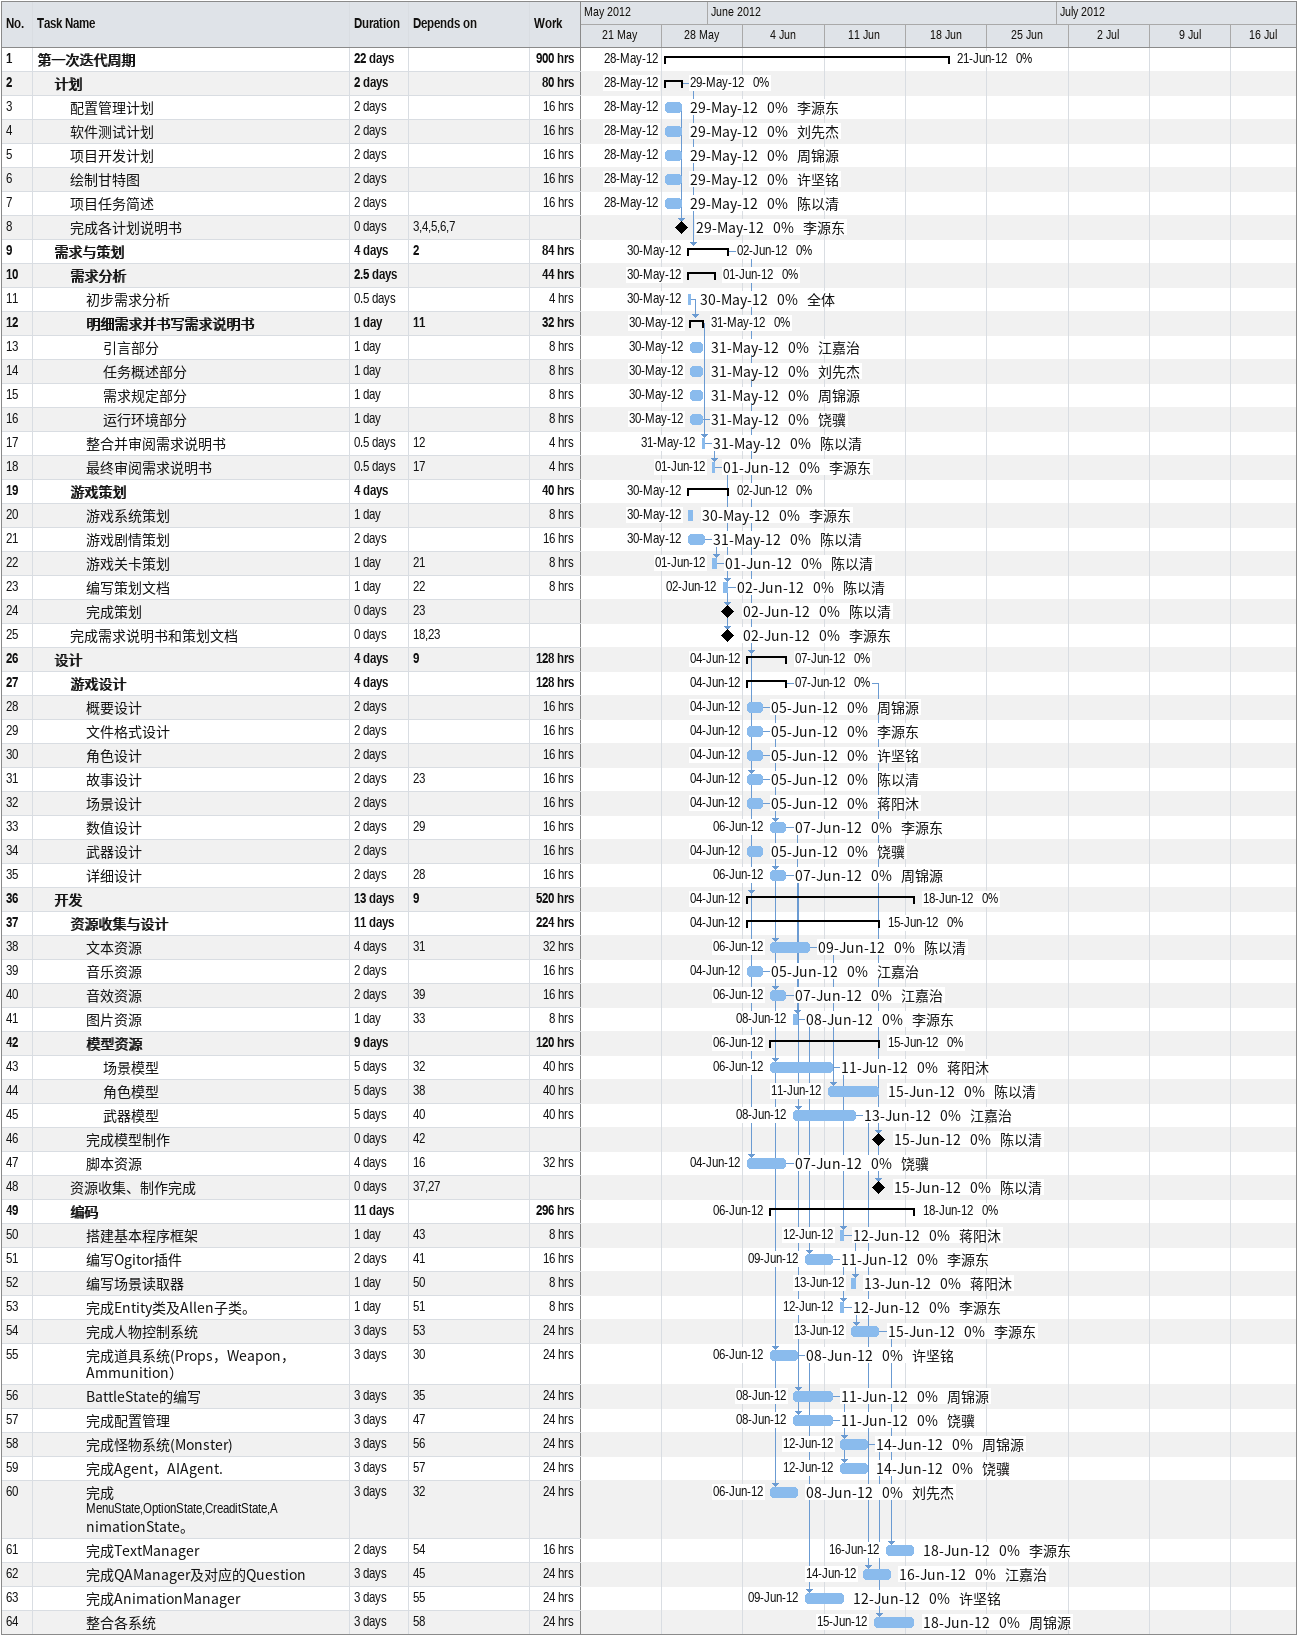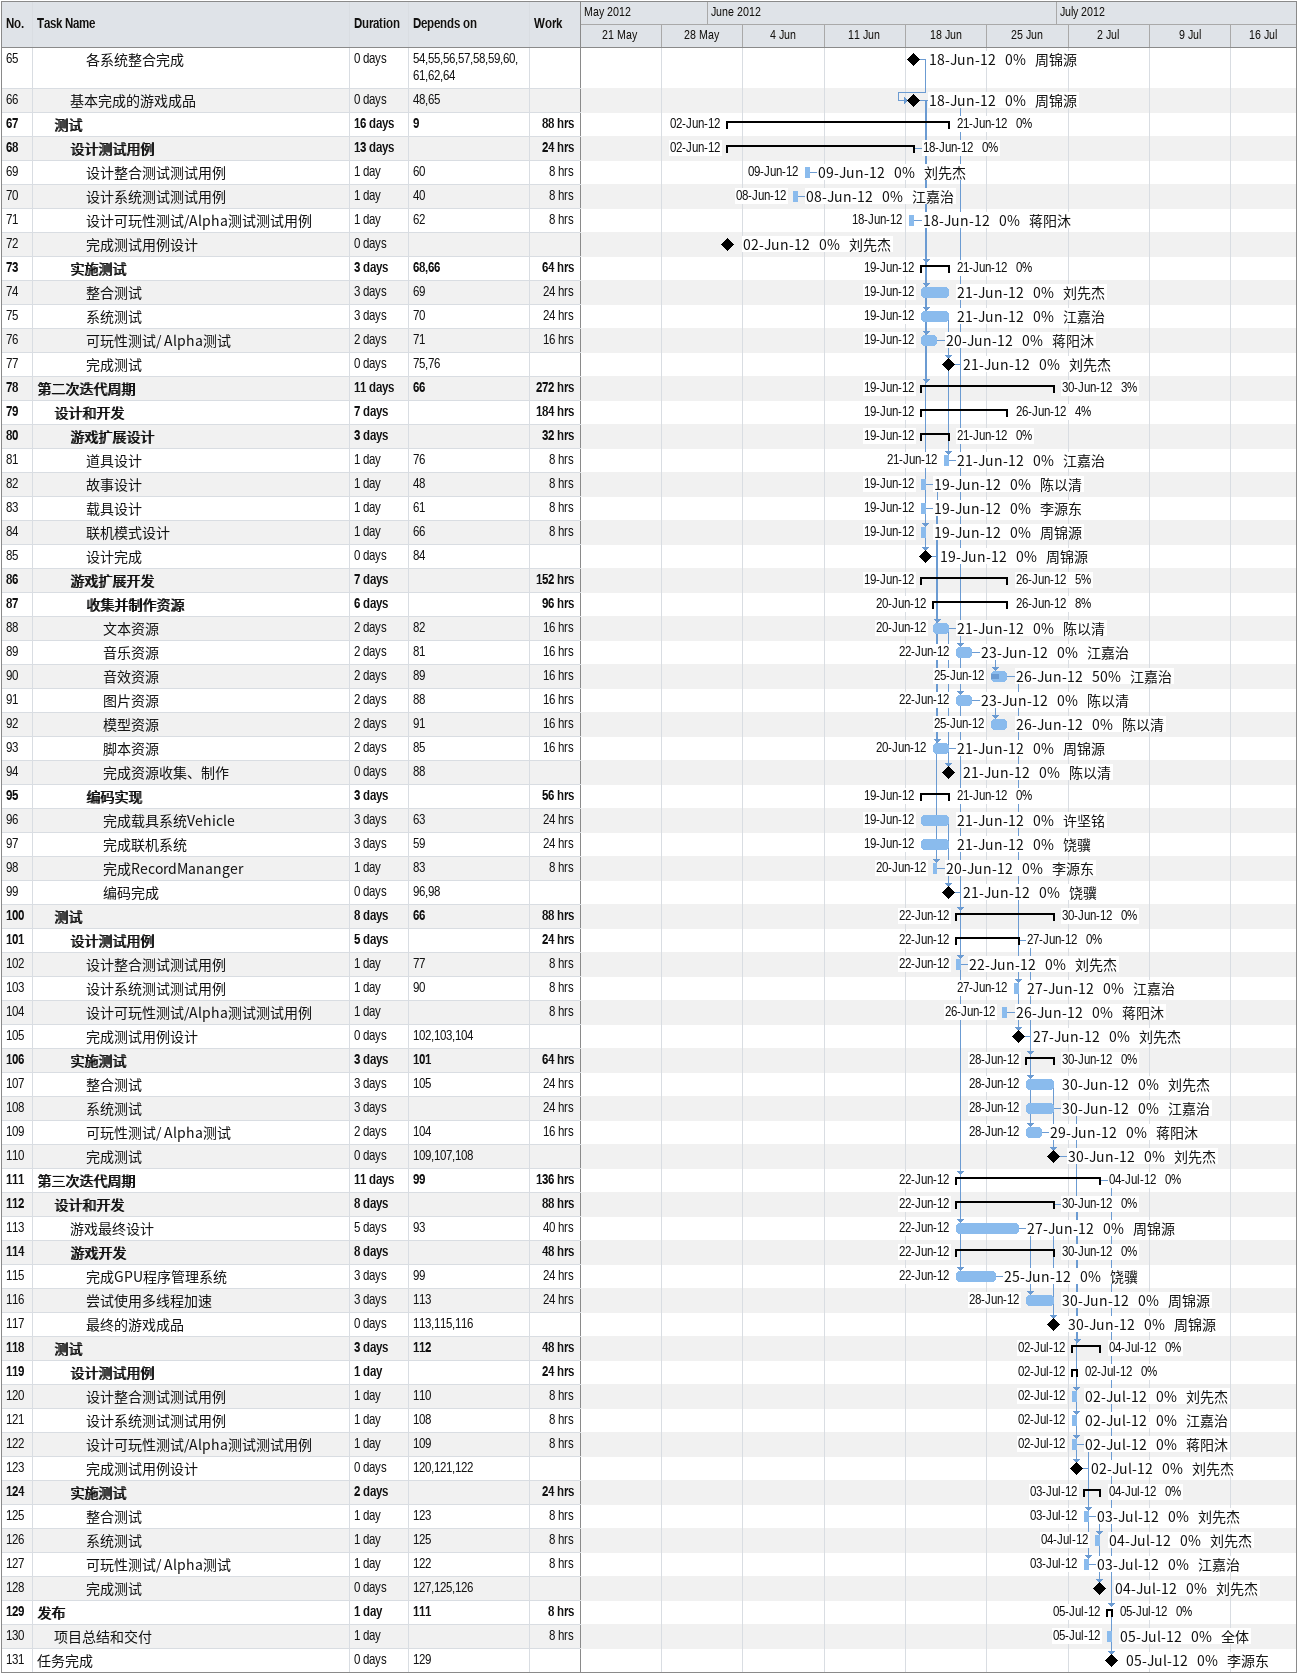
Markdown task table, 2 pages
| ID | Level | Task | Duration | Start | Finish | Predecessors | Resources | % complete | Work (h) |
|---|---|---|---|---|---|---|---|---|---|
| 1 | 1 | **第一次迭代周期** | 22d | 2012-05-28 | 2012-06-21 |  |  | 0 | 900 |
| 2 | 2 | **计划** | 2d | 2012-05-28 | 2012-05-29 |  |  | 0 | 80 |
| 3 | 3 | 配置管理计划 | 2d | 2012-05-28 | 2012-05-29 |  | 李源东 | 0 | 16 |
| 4 | 3 | 软件测试计划 | 2d | 2012-05-28 | 2012-05-29 |  | 刘先杰 | 0 | 16 |
| 5 | 3 | 项目开发计划 | 2d | 2012-05-28 | 2012-05-29 |  | 周锦源 | 0 | 16 |
| 6 | 3 | 绘制甘特图 | 2d | 2012-05-28 | 2012-05-29 |  | 许坚铭 | 0 | 16 |
| 7 | 3 | 项目任务简述 | 2d | 2012-05-28 | 2012-05-29 |  | 陈以清 | 0 | 16 |
| 8 | 3 | 完成各计划说明书 | 0d | 2012-05-29 | 2012-05-29 | 3, 4, 5, 6, 7 | 李源东 | 0 |  |
| 9 | 2 | **需求与策划** | 4d | 2012-05-30 | 2012-06-02 | 2 |  | 0 | 84 |
| 10 | 3 | **需求分析** | 2.5d | 2012-05-30 | 2012-06-01 |  |  | 0 | 44 |
| 11 | 4 | 初步需求分析 | 0.5d | 2012-05-30 | 2012-05-30 |  | 全体 | 0 | 4 |
| 12 | 4 | **明细需求并书写需求说明书** | 1d | 2012-05-30 | 2012-05-31 | 11 |  | 0 | 32 |
| 13 | 5 | 引言部分 | 1d | 2012-05-30 | 2012-05-31 |  | 江嘉治 | 0 | 8 |
| 14 | 5 | 任务概述部分 | 1d | 2012-05-30 | 2012-05-31 |  | 刘先杰 | 0 | 8 |
| 15 | 5 | 需求规定部分 | 1d | 2012-05-30 | 2012-05-31 |  | 周锦源 | 0 | 8 |
| 16 | 5 | 运行环境部分 | 1d | 2012-05-30 | 2012-05-31 |  | 饶骥 | 0 | 8 |
| 17 | 4 | 整合并审阅需求说明书 | 0.5d | 2012-05-31 | 2012-05-31 | 12 | 陈以清 | 0 | 4 |
| 18 | 4 | 最终审阅需求说明书 | 0.5d | 2012-06-01 | 2012-06-01 | 17 | 李源东 | 0 | 4 |
| 19 | 3 | **游戏策划** | 4d | 2012-05-30 | 2012-06-02 |  |  | 0 | 40 |
| 20 | 4 | 游戏系统策划 | 1d | 2012-05-30 | 2012-05-30 |  | 李源东 | 0 | 8 |
| 21 | 4 | 游戏剧情策划 | 2d | 2012-05-30 | 2012-05-31 |  | 陈以清 | 0 | 16 |
| 22 | 4 | 游戏关卡策划 | 1d | 2012-06-01 | 2012-06-01 | 21 | 陈以清 | 0 | 8 |
| 23 | 4 | 编写策划文档 | 1d | 2012-06-02 | 2012-06-02 | 22 | 陈以清 | 0 | 8 |
| 24 | 4 | 完成策划 | 0d | 2012-06-02 | 2012-06-02 | 23 | 陈以清 | 0 |  |
| 25 | 3 | 完成需求说明书和策划文档 | 0d | 2012-06-02 | 2012-06-02 | 18, 23 | 李源东 | 0 |  |
| 26 | 2 | **设计** | 4d | 2012-06-04 | 2012-06-07 | 9 |  | 0 | 128 |
| 27 | 3 | **游戏设计** | 4d | 2012-06-04 | 2012-06-07 |  |  | 0 | 128 |
| 28 | 4 | 概要设计 | 2d | 2012-06-04 | 2012-06-05 |  | 周锦源 | 0 | 16 |
| 29 | 4 | 文件格式设计 | 2d | 2012-06-04 | 2012-06-05 |  | 李源东 | 0 | 16 |
| 30 | 4 | 角色设计 | 2d | 2012-06-04 | 2012-06-05 |  | 许坚铭 | 0 | 16 |
| 31 | 4 | 故事设计 | 2d | 2012-06-04 | 2012-06-05 | 23 | 陈以清 | 0 | 16 |
| 32 | 4 | 场景设计 | 2d | 2012-06-04 | 2012-06-05 |  | 蒋阳沐 | 0 | 16 |
| 33 | 4 | 数值设计 | 2d | 2012-06-06 | 2012-06-07 | 29 | 李源东 | 0 | 16 |
| 34 | 4 | 武器设计 | 2d | 2012-06-04 | 2012-06-05 |  | 饶骥 | 0 | 16 |
| 35 | 4 | 详细设计 | 2d | 2012-06-06 | 2012-06-07 | 28 | 周锦源 | 0 | 16 |
| 36 | 2 | **开发** | 13d | 2012-06-04 | 2012-06-18 | 9 |  | 0 | 520 |
| 37 | 3 | **资源收集与设计** | 11d | 2012-06-04 | 2012-06-15 |  |  | 0 | 224 |
| 38 | 4 | 文本资源 | 4d | 2012-06-06 | 2012-06-09 | 31 | 陈以清 | 0 | 32 |
| 39 | 4 | 音乐资源 | 2d | 2012-06-04 | 2012-06-05 |  | 江嘉治 | 0 | 16 |
| 40 | 4 | 音效资源 | 2d | 2012-06-06 | 2012-06-07 | 39 | 江嘉治 | 0 | 16 |
| 41 | 4 | 图片资源 | 1d | 2012-06-08 | 2012-06-08 | 33 | 李源东 | 0 | 8 |
| 42 | 4 | **模型资源** | 9d | 2012-06-06 | 2012-06-15 |  |  | 0 | 120 |
| 43 | 5 | 场景模型 | 5d | 2012-06-06 | 2012-06-11 | 32 | 蒋阳沐 | 0 | 40 |
| 44 | 5 | 角色模型 | 5d | 2012-06-11 | 2012-06-15 | 38 | 陈以清 | 0 | 40 |
| 45 | 5 | 武器模型 | 5d | 2012-06-08 | 2012-06-13 | 40 | 江嘉治 | 0 | 40 |
| 46 | 4 | 完成模型制作 | 0d | 2012-06-15 | 2012-06-15 | 42 | 陈以清 | 0 |  |
| 47 | 4 | 脚本资源 | 4d | 2012-06-04 | 2012-06-07 | 16 | 饶骥 | 0 | 32 |
| 48 | 3 | 资源收集、制作完成 | 0d | 2012-06-15 | 2012-06-15 | 37, 27 | 陈以清 | 0 |  |
| 49 | 3 | **编码** | 11d | 2012-06-06 | 2012-06-18 |  |  | 0 | 296 |
| 50 | 4 | 搭建基本程序框架 | 1d | 2012-06-12 | 2012-06-12 | 43 | 蒋阳沐 | 0 | 8 |
| 51 | 4 | 编写Ogitor插件 | 2d | 2012-06-09 | 2012-06-11 | 41 | 李源东 | 0 | 16 |
| 52 | 4 | 编写场景读取器 | 1d | 2012-06-13 | 2012-06-13 | 50 | 蒋阳沐 | 0 | 8 |
| 53 | 4 | 完成Entity类及Allen子类。 | 1d | 2012-06-12 | 2012-06-12 | 51 | 李源东 | 0 | 8 |
| 54 | 4 | 完成人物控制系统 | 3d | 2012-06-13 | 2012-06-15 | 53 | 李源东 | 0 | 24 |
| 55 | 4 | 完成道具系统(Props，Weapon，Ammunition） | 3d | 2012-06-06 | 2012-06-08 | 30 | 许坚铭 | 0 | 24 |
| 56 | 4 | BattleState的编写 | 3d | 2012-06-08 | 2012-06-11 | 35 | 周锦源 | 0 | 24 |
| 57 | 4 | 完成配置管理 | 3d | 2012-06-08 | 2012-06-11 | 47 | 饶骥 | 0 | 24 |
| 58 | 4 | 完成怪物系统(Monster) | 3d | 2012-06-12 | 2012-06-14 | 56 | 周锦源 | 0 | 24 |
| 59 | 4 | 完成Agent，AIAgent. | 3d | 2012-06-12 | 2012-06-14 | 57 | 饶骥 | 0 | 24 |
| 60 | 4 | 完成MenuState,OptionState,CreaditState,AnimationState。 | 3d | 2012-06-06 | 2012-06-08 | 32 | 刘先杰 | 0 | 24 |
| 61 | 4 | 完成TextManager | 2d | 2012-06-16 | 2012-06-18 | 54 | 李源东 | 0 | 16 |
| 62 | 4 | 完成QAManager及对应的Question | 3d | 2012-06-14 | 2012-06-16 | 45 | 江嘉治 | 0 | 24 |
| 63 | 4 | 完成AnimationManager | 3d | 2012-06-09 | 2012-06-12 | 55 | 许坚铭 | 0 | 24 |
| 64 | 4 | 整合各系统 | 3d | 2012-06-15 | 2012-06-18 | 58 | 周锦源 | 0 | 24 |
| 65 | 4 | 各系统整合完成 | 0d | 2012-06-18 | 2012-06-18 | 54, 55, 56, 57, 58, 59, 60, 61, 62, 64 | 周锦源 | 0 |  |
| 66 | 3 | 基本完成的游戏成品 | 0d | 2012-06-18 | 2012-06-18 | 48, 65 | 周锦源 | 0 |  |
| 67 | 2 | **测试** | 16d | 2012-06-02 | 2012-06-21 | 9 |  | 0 | 88 |
| 68 | 3 | **设计测试用例** | 13d | 2012-06-02 | 2012-06-18 |  |  | 0 | 24 |
| 69 | 4 | 设计整合测试测试用例 | 1d | 2012-06-09 | 2012-06-09 | 60 | 刘先杰 | 0 | 8 |
| 70 | 4 | 设计系统测试测试用例 | 1d | 2012-06-08 | 2012-06-08 | 40 | 江嘉治 | 0 | 8 |
| 71 | 4 | 设计可玩性测试/Alpha测试测试用例 | 1d | 2012-06-18 | 2012-06-18 | 62 | 蒋阳沐 | 0 | 8 |
| 72 | 4 | 完成测试用例设计 | 0d | 2012-06-02 | 2012-06-02 |  | 刘先杰 | 0 |  |
| 73 | 3 | **实施测试** | 3d | 2012-06-19 | 2012-06-21 | 68, 66 |  | 0 | 64 |
| 74 | 4 | 整合测试 | 3d | 2012-06-19 | 2012-06-21 | 69 | 刘先杰 | 0 | 24 |
| 75 | 4 | 系统测试 | 3d | 2012-06-19 | 2012-06-21 | 70 | 江嘉治 | 0 | 24 |
| 76 | 4 | 可玩性测试/ Alpha测试 | 2d | 2012-06-19 | 2012-06-20 | 71 | 蒋阳沐 | 0 | 16 |
| 77 | 4 | 完成测试 | 0d | 2012-06-21 | 2012-06-21 | 75, 76 | 刘先杰 | 0 |  |
| 78 | 1 | **第二次迭代周期** | 11d | 2012-06-19 | 2012-06-30 | 66 |  | 3 | 272 |
| 79 | 2 | **设计和开发** | 7d | 2012-06-19 | 2012-06-26 |  |  | 4 | 184 |
| 80 | 3 | **游戏扩展设计** | 3d | 2012-06-19 | 2012-06-21 |  |  | 0 | 32 |
| 81 | 4 | 道具设计 | 1d | 2012-06-21 | 2012-06-21 | 76 | 江嘉治 | 0 | 8 |
| 82 | 4 | 故事设计 | 1d | 2012-06-19 | 2012-06-19 | 48 | 陈以清 | 0 | 8 |
| 83 | 4 | 载具设计 | 1d | 2012-06-19 | 2012-06-19 | 61 | 李源东 | 0 | 8 |
| 84 | 4 | 联机模式设计 | 1d | 2012-06-19 | 2012-06-19 | 66 | 周锦源 | 0 | 8 |
| 85 | 4 | 设计完成 | 0d | 2012-06-19 | 2012-06-19 | 84 | 周锦源 | 0 |  |
| 86 | 3 | **游戏扩展开发** | 7d | 2012-06-19 | 2012-06-26 |  |  | 5 | 152 |
| 87 | 4 | **收集并制作资源** | 6d | 2012-06-20 | 2012-06-26 |  |  | 8 | 96 |
| 88 | 5 | 文本资源 | 2d | 2012-06-20 | 2012-06-21 | 82 | 陈以清 | 0 | 16 |
| 89 | 5 | 音乐资源 | 2d | 2012-06-22 | 2012-06-23 | 81 | 江嘉治 | 0 | 16 |
| 90 | 5 | 音效资源 | 2d | 2012-06-25 | 2012-06-26 | 89 | 江嘉治 | 50 | 16 |
| 91 | 5 | 图片资源 | 2d | 2012-06-22 | 2012-06-23 | 88 | 陈以清 | 0 | 16 |
| 92 | 5 | 模型资源 | 2d | 2012-06-25 | 2012-06-26 | 91 | 陈以清 | 0 | 16 |
| 93 | 5 | 脚本资源 | 2d | 2012-06-20 | 2012-06-21 | 85 | 周锦源 | 0 | 16 |
| 94 | 5 | 完成资源收集、制作 | 0d | 2012-06-21 | 2012-06-21 | 88 | 陈以清 | 0 |  |
| 95 | 4 | **编码实现** | 3d | 2012-06-19 | 2012-06-21 |  |  | 0 | 56 |
| 96 | 5 | 完成载具系统Vehicle | 3d | 2012-06-19 | 2012-06-21 | 63 | 许坚铭 | 0 | 24 |
| 97 | 5 | 完成联机系统 | 3d | 2012-06-19 | 2012-06-21 | 59 | 饶骥 | 0 | 24 |
| 98 | 5 | 完成RecordMananger | 1d | 2012-06-20 | 2012-06-20 | 83 | 李源东 | 0 | 8 |
| 99 | 5 | 编码完成 | 0d | 2012-06-21 | 2012-06-21 | 96, 98 | 饶骥 | 0 |  |
| 100 | 2 | **测试** | 8d | 2012-06-22 | 2012-06-30 | 66 |  | 0 | 88 |
| 101 | 3 | **设计测试用例** | 5d | 2012-06-22 | 2012-06-27 |  |  | 0 | 24 |
| 102 | 4 | 设计整合测试测试用例 | 1d | 2012-06-22 | 2012-06-22 | 77 | 刘先杰 | 0 | 8 |
| 103 | 4 | 设计系统测试测试用例 | 1d | 2012-06-27 | 2012-06-27 | 90 | 江嘉治 | 0 | 8 |
| 104 | 4 | 设计可玩性测试/Alpha测试测试用例 | 1d | 2012-06-26 | 2012-06-26 |  | 蒋阳沐 | 0 | 8 |
| 105 | 4 | 完成测试用例设计 | 0d | 2012-06-27 | 2012-06-27 | 102, 103, 104 | 刘先杰 | 0 |  |
| 106 | 3 | **实施测试** | 3d | 2012-06-28 | 2012-06-30 | 101 |  | 0 | 64 |
| 107 | 4 | 整合测试 | 3d | 2012-06-28 | 2012-06-30 | 105 | 刘先杰 | 0 | 24 |
| 108 | 4 | 系统测试 | 3d | 2012-06-28 | 2012-06-30 |  | 江嘉治 | 0 | 24 |
| 109 | 4 | 可玩性测试/ Alpha测试 | 2d | 2012-06-28 | 2012-06-29 | 104 | 蒋阳沐 | 0 | 16 |
| 110 | 4 | 完成测试 | 0d | 2012-06-30 | 2012-06-30 | 109, 107, 108 | 刘先杰 | 0 |  |
| 111 | 1 | **第三次迭代周期** | 11d | 2012-06-22 | 2012-07-04 | 99 |  | 0 | 136 |
| 112 | 2 | **设计和开发** | 8d | 2012-06-22 | 2012-06-30 |  |  | 0 | 88 |
| 113 | 3 | 游戏最终设计 | 5d | 2012-06-22 | 2012-06-27 | 93 | 周锦源 | 0 | 40 |
| 114 | 3 | **游戏开发** | 8d | 2012-06-22 | 2012-06-30 |  |  | 0 | 48 |
| 115 | 4 | 完成GPU程序管理系统 | 3d | 2012-06-22 | 2012-06-25 | 99 | 饶骥 | 0 | 24 |
| 116 | 4 | 尝试使用多线程加速 | 3d | 2012-06-28 | 2012-06-30 | 113 | 周锦源 | 0 | 24 |
| 117 | 4 | 最终的游戏成品 | 0d | 2012-06-30 | 2012-06-30 | 113, 115, 116 | 周锦源 | 0 |  |
| 118 | 2 | **测试** | 3d | 2012-07-02 | 2012-07-04 | 112 |  | 0 | 48 |
| 119 | 3 | **设计测试用例** | 1d | 2012-07-02 | 2012-07-02 |  |  | 0 | 24 |
| 120 | 4 | 设计整合测试测试用例 | 1d | 2012-07-02 | 2012-07-02 | 110 | 刘先杰 | 0 | 8 |
| 121 | 4 | 设计系统测试测试用例 | 1d | 2012-07-02 | 2012-07-02 | 108 | 江嘉治 | 0 | 8 |
| 122 | 4 | 设计可玩性测试/Alpha测试测试用例 | 1d | 2012-07-02 | 2012-07-02 | 109 | 蒋阳沐 | 0 | 8 |
| 123 | 4 | 完成测试用例设计 | 0d | 2012-07-02 | 2012-07-02 | 120, 121, 122 | 刘先杰 | 0 |  |
| 124 | 3 | **实施测试** | 2d | 2012-07-03 | 2012-07-04 |  |  | 0 | 24 |
| 125 | 4 | 整合测试 | 1d | 2012-07-03 | 2012-07-03 | 123 | 刘先杰 | 0 | 8 |
| 126 | 4 | 系统测试 | 1d | 2012-07-04 | 2012-07-04 | 125 | 刘先杰 | 0 | 8 |
| 127 | 4 | 可玩性测试/ Alpha测试 | 1d | 2012-07-03 | 2012-07-03 | 122 | 江嘉治 | 0 | 8 |
| 128 | 4 | 完成测试 | 0d | 2012-07-04 | 2012-07-04 | 127, 125, 126 | 刘先杰 | 0 |  |
| 129 | 1 | **发布** | 1d | 2012-07-05 | 2012-07-05 | 111 |  | 0 | 8 |
| 130 | 2 | 项目总结和交付 | 1d | 2012-07-05 | 2012-07-05 |  | 全体 | 0 | 8 |
| 131 | 1 | 任务完成 | 0d | 2012-07-05 | 2012-07-05 | 129 | 李源东 | 0 |  |
